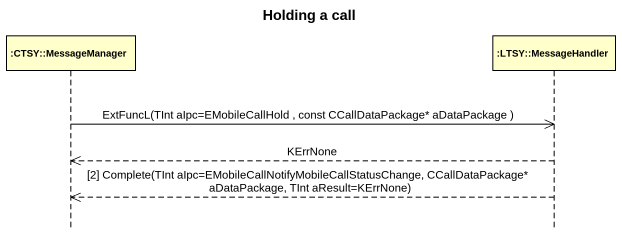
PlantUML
@startuml
title Holding a call
hide footbox
participant ":CTSY::MessageManager" as CTSY_MessageManager
participant ":LTSY::MessageHandler" as LTSY_MessageHandler

CTSY_MessageManager ->> LTSY_MessageHandler : ExtFuncL(TInt aIpc=EMobileCallHold , const CCallDataPackage* aDataPackage )
LTSY_MessageHandler -->> CTSY_MessageManager : KErrNone
LTSY_MessageHandler -->> CTSY_MessageManager : [2] Complete(TInt aIpc=EMobileCallNotifyMobileCallStatusChange, CCallDataPackage* aDataPackage, TInt aResult=KErrNone)
@enduml
